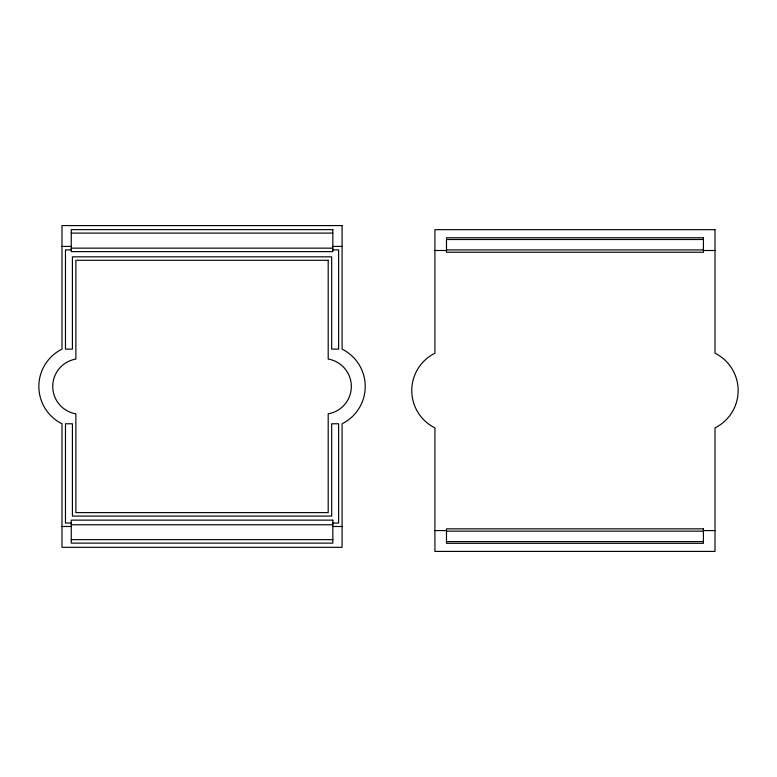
<?xml version="1.0" encoding="UTF-8"?>
<svg xmlns="http://www.w3.org/2000/svg" width="777" height="777" viewBox="0 0 777 777"><rect width="100%" height="100%" fill="white"/><g stroke="black" fill="none" stroke-linecap="round" stroke-linejoin="round"><path stroke-width="1.17" d="M71.261 233.1L332.828 233.1M446.493 239.51L703.428 239.51M61.995 246.416L71.261 246.416M332.828 246.416L342.084 246.416M71.261 248.145L332.828 248.145M71.261 249.883L65.472 249.883L65.472 349.126L72.416 349.126L72.416 256.828L331.672 256.828L331.672 349.126L338.617 349.126L338.617 249.883L332.828 249.883M446.493 249.922L703.428 249.922M434.916 250.505L446.493 250.505M703.428 250.505L715.005 250.505M71.261 523.028L65.472 523.028L65.472 423.776L72.416 423.776L72.416 516.083L331.672 516.083L331.672 423.776L338.617 423.776L338.617 523.028L332.828 523.028M71.261 524.766L332.828 524.766M61.995 526.495L71.261 526.495M332.828 526.495L342.084 526.495M434.916 530.584L446.493 530.584M703.428 530.584L715.005 530.584M446.493 531.167L703.428 531.167M71.261 539.656L332.828 539.656M446.493 541.588L703.428 541.588M342.084 225.583L61.995 225.583L61.995 349.126A41.667 41.667 0 0 0 61.995 423.776L61.995 547.329L342.084 547.329L342.084 423.776A41.667 41.667 0 0 0 342.084 349.126L342.084 225.583M332.828 229.633L71.261 229.633L71.261 251.622L332.828 251.622L332.828 229.633M715.005 229.671L434.916 229.671L434.916 353.224A41.667 41.667 0 0 0 434.916 427.874L434.916 551.417L715.005 551.417L715.005 427.874A41.667 41.667 0 0 0 715.005 353.224L715.005 229.671M703.428 237.772L446.493 237.772L446.493 252.234L703.428 252.234L703.428 237.772M328.195 260.295L75.884 260.295L75.884 359.061A27.778 27.778 0 0 0 75.884 413.84L75.884 512.606L328.195 512.606L328.195 413.84A27.778 27.778 0 0 0 328.195 359.061L328.195 260.295M332.828 520.134L71.261 520.134L71.261 543.133L332.828 543.133L332.828 520.134M703.428 528.855L446.493 528.855L446.493 543.317L703.428 543.317L703.428 528.855"/></g></svg>
